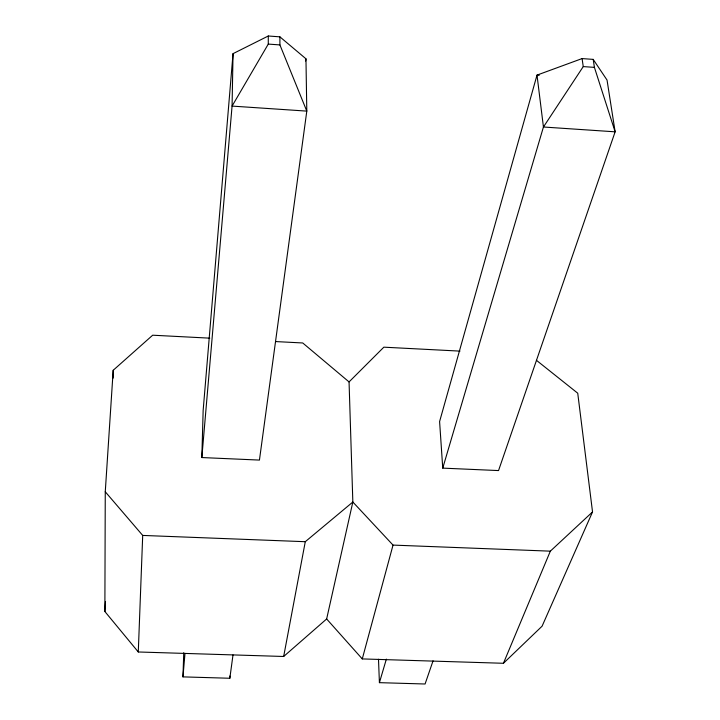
<?xml version="1.0" encoding="UTF-8"?>
<svg xmlns="http://www.w3.org/2000/svg" width="720" height="720" viewBox="0 0 720 720"><rect width="100%" height="100%" fill="white"/><g stroke="black" fill="none" stroke-linecap="round" stroke-linejoin="round"><path stroke-width="1.08" d="M201.834 457.551L232.074 106.092L268.281 44.091L268.29 36L279.891 36.837L305.955 58.797L306.801 111.114L259.443 460.08L201.834 457.551L203.148 410.454L233.037 53.649L268.29 36M459.981 351.117L383.841 347.175L349.056 381.924L352.845 502.02L326.646 618.966L283.671 656.478L138.285 651.978L104.868 611.523L105.264 491.769L113.202 370.278L152.676 335.205L209.79 338.157M113.13 378.144L113.202 370.278M183.753 652.725L182.961 676.881L229.833 678.258L229.869 676.008M233.037 53.649L232.074 106.092L306.801 111.114L279.918 44.919L279.891 36.837M138.285 651.978L142.704 535.428L105.264 491.769M104.868 611.523L105.498 601.434M182.961 676.881L184.986 653.427M305.667 61.029L305.955 58.797M229.833 678.258L233.001 654.921M283.671 656.478L305.28 541.701L352.845 502.02L393.03 545.094L550.341 551.16L592.533 511.938L577.737 393.21L536.436 360.306M592.533 511.938L542.088 626.184L503.433 663.282L362.277 658.917L393.03 545.094M433.053 660.834L425.079 684L379.413 682.659L386.361 659.115M442.746 468.126L543.438 127.008L583.254 66.591L582.075 58.581L537.003 75.114L439.596 421.569L442.746 468.126L498.537 470.574L615.132 131.823L607.041 80.064L593.199 59.382L582.075 58.581M503.433 663.282L550.341 551.16M142.704 535.428L305.28 541.701M275.859 341.577L302.733 342.972L349.056 381.924M539.226 75.276L537.003 75.114L543.438 127.008L615.132 131.823L594.414 67.383L593.199 59.382M268.281 44.091L279.918 44.919M583.254 66.591L594.414 67.383M326.646 618.966L362.277 658.917M378.495 659.223L379.413 682.659"/></g></svg>
